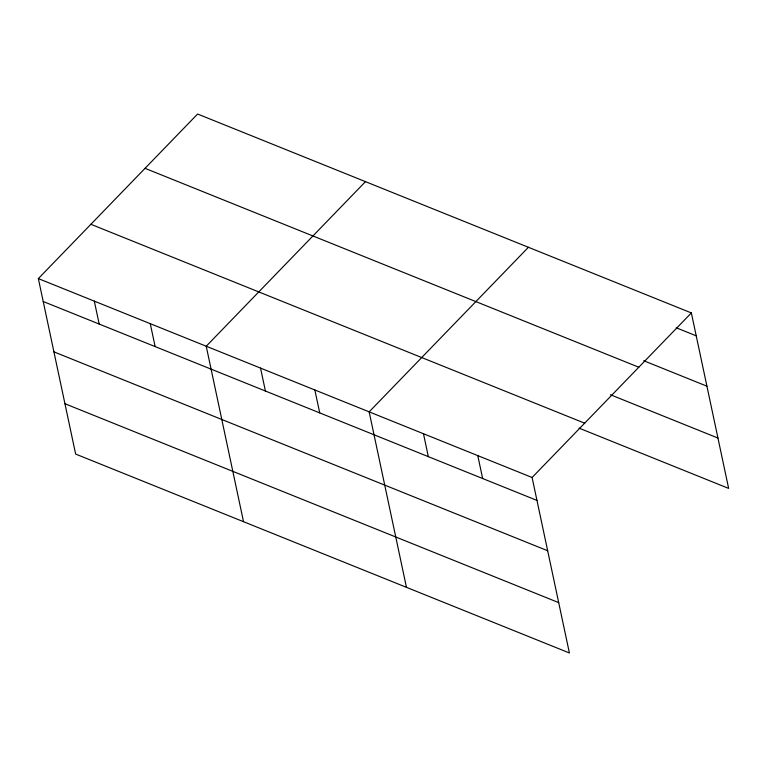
<?xml version="1.0" encoding="UTF-8"?>
<svg xmlns="http://www.w3.org/2000/svg" width="767" height="767" viewBox="0 0 767 767"><rect width="100%" height="100%" fill="white"/><g stroke="black" fill="none" stroke-linecap="round" stroke-linejoin="round"><path stroke-width="1.15" d="M38.35 278.594L532.097 477.496L569.402 652.976L75.645 454.074L38.35 278.594L197.598 114.024L691.355 312.926L728.65 488.406L579.018 428.12M365.476 181.654L206.227 346.224L243.523 521.704M528.415 247.29L369.157 411.86L406.462 587.34M532.097 477.496L691.355 312.926M676.273 327.797L696.225 335.831M643.743 360.73L706.925 386.185M145.049 168.337L638.796 367.23M610.436 394.746L717.95 438.053M90.899 224.29L584.655 423.183M43.22 301.508L536.967 500.41M53.92 351.861L547.667 550.754M64.946 403.73L558.692 602.622M477.783 455.617L482.654 478.531M423.47 433.738L428.341 456.653M314.853 389.981L319.724 412.895M260.54 368.102L265.411 391.017M150.265 323.684L155.135 346.588M94.312 301.143L99.183 324.048"/></g></svg>
